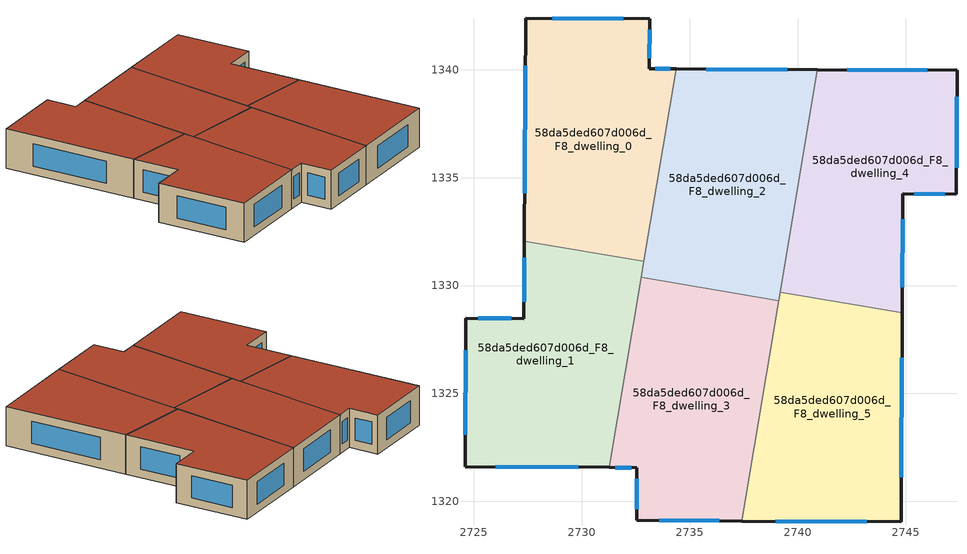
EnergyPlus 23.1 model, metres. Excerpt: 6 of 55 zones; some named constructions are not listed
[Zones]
58da5ded607d006d_F8_dwelling_0
 floor to 58da5ded607d006d_F7_dwelling_0 (EU_floor_Construction): 2733.15,1342.36 2733.13,1340.04 2734.37,1340.04 2732.88,1331.13 2727.34,1332.06 2727.4,1342.39 z24
 wall outside (EU_wall_Construction): 2734.37,1340.04 2733.13,1340.04 2733.15,1342.36 2727.4,1342.39 2727.34,1332.06 z24:27
 wall to 58da5ded607d006d_F8_dwelling_1 (EU_wall_Construction): 2727.34,1332.06 2732.88,1331.13 z24:27
 wall to 58da5ded607d006d_F8_dwelling_2 (EU_wall_Construction): 2732.88,1331.13 2734.37,1340.04 z24:27
 window (EU_Window_Construction): 2733.14,1340.54 2733.14,1341.87 / 2734.11,1340.04 2733.4,1340.04 / 2727.39,1340.18 2727.35,1334.27 / 2731.91,1342.37 2728.63,1342.38 z24.64:26.36
 roof outside (EU_roof_Construction): 2732.88,1331.13 2734.37,1340.04 2733.13,1340.04 2733.15,1342.36 2727.4,1342.39 2727.34,1332.06 z27
58da5ded607d006d_F8_dwelling_1
 floor to 58da5ded607d006d_F7_dwelling_1 (EU_floor_Construction): 2732.88,1331.13 2731.27,1321.57 2724.59,1321.6 2724.62,1328.49 2727.32,1328.47 2727.34,1332.06 z24
 wall outside (EU_wall_Construction): 2727.34,1332.06 2727.32,1328.47 2724.62,1328.49 2724.59,1321.6 2731.27,1321.57 z24:27
 wall to 58da5ded607d006d_F8_dwelling_3 (EU_wall_Construction): 2731.27,1321.57 2732.75,1330.37 z24:27
 wall to 58da5ded607d006d_F8_dwelling_2 (EU_wall_Construction): 2732.75,1330.38 2732.88,1331.13 z24:27
 window (EU_Window_Construction): 2726.02,1321.6 2729.84,1321.58 / 2724.61,1327.01 2724.6,1323.08 / 2726.74,1328.47 2725.2,1328.48 / 2727.34,1331.29 2727.32,1329.24 z24.64:26.36
 roof outside (EU_roof_Construction): 2731.27,1321.57 2732.88,1331.13 2727.34,1332.06 2727.32,1328.47 2724.62,1328.49 2724.59,1321.6 z27
58da5ded607d006d_F8_dwelling_2
 floor to 58da5ded607d006d_F7_dwelling_2 (EU_floor_Construction): 2740.92,1340 2739.12,1329.31 2732.75,1330.38 2734.37,1340.04 z24
 wall outside (EU_wall_Construction): 2740.92,1340 2734.37,1340.04 z24:27
 wall to 58da5ded607d006d_F8_dwelling_3 (EU_wall_Construction): 2732.75,1330.38 2739.12,1329.31 z24:27
 wall to 58da5ded607d006d_F8_dwelling_4 (EU_wall_Construction): 2739.18,1329.69 2740.92,1340 z24:27
 wall to 58da5ded607d006d_F8_dwelling_5 (EU_wall_Construction): 2739.12,1329.31 2739.18,1329.69 z24:27
 window (EU_Window_Construction): 2739.51,1340.01 2735.77,1340.03 z24.64:26.36
 roof outside (EU_roof_Construction): 2739.12,1329.31 2740.92,1340 2734.37,1340.04 2732.75,1330.38 z27
58da5ded607d006d_F8_dwelling_3
 floor to 58da5ded607d006d_F7_dwelling_3 (EU_floor_Construction): 2739.12,1329.31 2737.41,1319.09 2732.54,1319.12 2732.56,1321.56 2731.27,1321.57 2732.75,1330.38 z24
 wall outside (EU_wall_Construction): 2731.27,1321.57 2732.56,1321.56 2732.54,1319.12 2737.41,1319.09 z24:27
 wall to 58da5ded607d006d_F8_dwelling_5 (EU_wall_Construction): 2737.41,1319.09 2739.12,1329.31 z24:27
 window (EU_Window_Construction): 2733.58,1319.11 2736.36,1319.09 / 2732.55,1321.04 2732.54,1319.65 / 2731.55,1321.57 2732.28,1321.57 z24.64:26.36
 roof outside (EU_roof_Construction): 2737.41,1319.09 2739.12,1329.31 2732.75,1330.38 2731.27,1321.57 2732.56,1321.56 2732.54,1319.12 z27
58da5ded607d006d_F8_dwelling_4
 floor to 58da5ded607d006d_F7_dwelling_4 (EU_floor_Construction): 2747.39,1339.97 2747.36,1334.23 2744.87,1334.25 2744.84,1328.74 2739.18,1329.69 2740.92,1340 z24
 wall outside (EU_wall_Construction): 2744.84,1328.74 2744.87,1334.25 2747.36,1334.23 2747.39,1339.97 2740.92,1340 z24:27
 wall to 58da5ded607d006d_F8_dwelling_5 (EU_wall_Construction): 2739.18,1329.69 2744.84,1328.74 z24:27
 window (EU_Window_Construction): 2747.36,1335.46 2747.38,1338.74 / 2745.4,1334.24 2746.82,1334.24 / 2744.85,1329.92 2744.87,1333.07 / 2746,1339.98 2742.3,1340 z24.64:26.36
 roof outside (EU_roof_Construction): 2744.84,1328.74 2744.87,1334.25 2747.36,1334.23 2747.39,1339.97 2740.92,1340 2739.18,1329.69 z27
58da5ded607d006d_F8_dwelling_5
 floor to 58da5ded607d006d_F7_dwelling_5 (EU_floor_Construction): 2744.84,1328.74 2744.8,1319.05 2737.41,1319.09 2739.18,1329.69 z24
 wall outside (EU_wall_Construction): 2737.41,1319.09 2744.8,1319.05 2744.84,1328.74 z24:27
 window (EU_Window_Construction): 2744.81,1321.13 2744.83,1326.67 / 2738.99,1319.08 2743.21,1319.06 z24.64:26.36
 roof outside (EU_roof_Construction): 2744.8,1319.05 2744.84,1328.74 2739.18,1329.69 2737.41,1319.09 z27
[SCHEDULE:FILE] Column Number=1; Rows to Skip at Top=0; Number of Hours of Data=8760; Column Separator=Comma; Interpolate to Timestep=No; Minutes per Item=60; Adjust Schedule for Daylight Savings=Yes
Name | File
EU_Step8_GainSchedule_58da5ded607d006d_F3_dwelling_5_f000 | ../../schedules/58da5ded607d006d/58da5ded607d006d_F3_dwelling_5_f000_gain.csv
EU_Step8_GainSchedule_58da5ded607d006d_F4_dwelling_0_f000 | ../../schedules/58da5ded607d006d/58da5ded607d006d_F4_dwelling_0_f000_gain.csv
EU_Step8_GainSchedule_58da5ded607d006d_F4_dwelling_1_f000 | ../../schedules/58da5ded607d006d/58da5ded607d006d_F4_dwelling_1_f000_gain.csv
EU_Step8_GainSchedule_58da5ded607d006d_F4_dwelling_2_f000 | ../../schedules/58da5ded607d006d/58da5ded607d006d_F4_dwelling_2_f000_gain.csv
EU_Step8_GainSchedule_58da5ded607d006d_F4_dwelling_3_f000 | ../../schedules/58da5ded607d006d/58da5ded607d006d_F4_dwelling_3_f000_gain.csv
EU_Step8_GainSchedule_58da5ded607d006d_F4_dwelling_4_f000 | ../../schedules/58da5ded607d006d/58da5ded607d006d_F4_dwelling_4_f000_gain.csv
EU_Step8_GainSchedule_58da5ded607d006d_F4_dwelling_5_f000 | ../../schedules/58da5ded607d006d/58da5ded607d006d_F4_dwelling_5_f000_gain.csv
